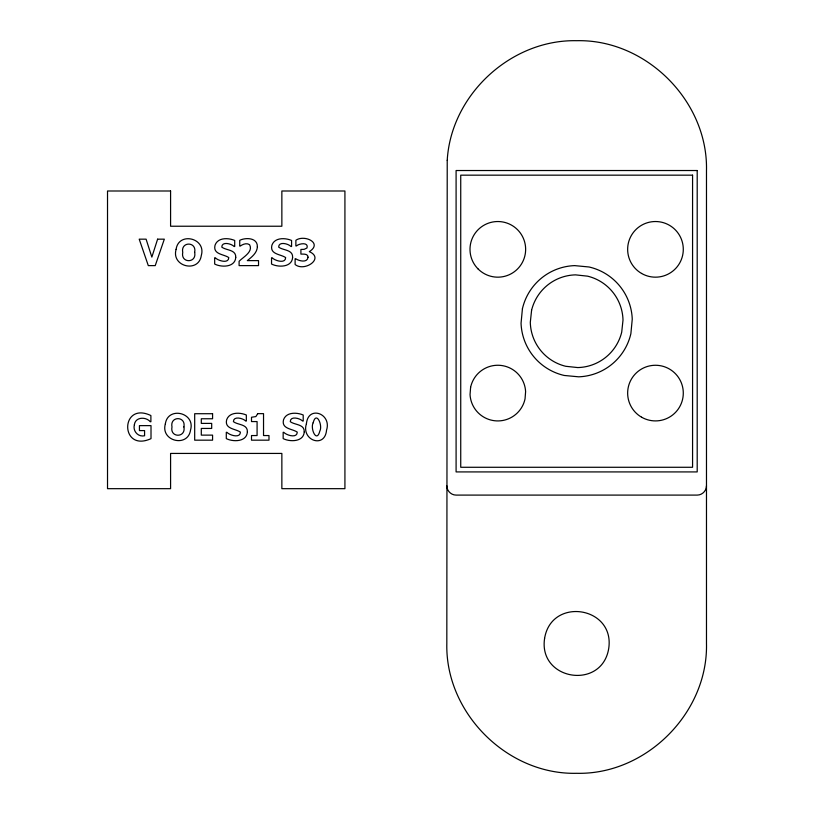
<?xml version="1.0" encoding="UTF-8"?>
<svg xmlns="http://www.w3.org/2000/svg" width="814" height="814" viewBox="0 0 814 814"><rect width="100%" height="100%" fill="white"/><g stroke="black" fill="none" stroke-linecap="round" stroke-linejoin="round"><path stroke-width="1.22" d="M706.481 485.826C706.511 490.791 702.167 495.126 697.201 495.095L456.094 495.095C451.129 495.126 446.794 490.791 446.825 485.826M447.222 160.338L446.825 643.477C445.156 712.85 507.275 774.969 576.648 773.3C646.031 774.969 708.149 712.85 706.481 643.477L706.481 170.523C708.149 101.15 646.031 39.031 576.648 40.7C510.968 39.316 450.997 94.76 447.222 160.338M306.43 423.687C300.936 440.252 324.898 449.013 326.546 430.148C331.949 413.654 308.201 404.945 306.43 423.687M313.156 422.771C310.042 428.337 316.636 443.64 319.821 431.084C322.944 425.519 316.351 410.307 313.156 422.771M183.903 426.933C186.182 437.942 169.719 438.003 171.988 426.953C169.719 415.883 186.152 415.893 183.903 426.933M194.668 252.381C196.947 263.39 180.474 263.451 182.743 252.401C180.474 241.331 196.917 241.341 194.668 252.381M176.099 249.379C171.052 266.768 198.83 273.351 201.312 255.433C206.41 237.993 178.551 231.41 176.099 249.379M165.344 423.931C160.287 441.32 188.075 447.904 190.547 429.985C195.645 412.545 167.796 405.962 165.344 423.931M134.371 424.776C132.631 431.094 138.105 437.24 144.577 435.775L144.577 430.596L139.438 430.596L139.438 425.63L151.007 425.63L151.007 438.654C119.79 452.859 120.096 400.885 150.895 415.547L150.895 421.744L150.295 421.744C145.889 416.514 135.266 416.829 134.371 424.776M470.614 387.311L470.044 394.546A27.818 27.818 0 0 0 525.04 398.87L525.61 391.636A27.818 27.818 0 0 0 470.614 387.311M544.597 638.4C538.125 680.402 601.872 690.496 608.709 648.555C615.17 606.542 551.424 596.448 544.597 638.4M308.058 257.193C307.438 263.085 299.125 261.08 295.747 258.76L295.116 258.76L295.116 264.499C304.365 272.191 324.867 258.364 309.31 251.638C323.107 243.02 304.344 234.259 295.879 240.283L295.879 245.95L296.428 245.95C299.155 243.355 308.954 241.972 307 247.975L304.171 249.338L300.905 249.45L300.905 254.1C303.408 254.141 308.038 253.561 308.058 257.193M522.415 308.791L521.052 323.25A55.637 55.637 0 0 0 564.214 375.458L578.683 376.821A55.637 55.637 0 0 0 630.881 333.659L632.254 319.19A55.637 55.637 0 0 0 589.082 266.992L574.623 265.618A55.637 55.637 0 0 0 522.415 308.791M235.755 257.356C235.154 267.43 221.55 267.552 214.672 264.051L214.672 257.763L215.272 257.763C218.142 260.816 228.775 264.021 228.775 257.57C223.789 254.08 212.739 254.558 215.028 245.228C217.755 237.352 228.327 237.698 234.707 240.456L234.707 246.5L234.127 246.5C231.39 243.62 221.713 241.168 221.795 247.11C226.16 250.559 236.131 249.41 235.755 257.356M247.385 431.908C246.774 441.982 233.18 442.104 226.292 438.604L226.292 432.315L226.903 432.315C229.772 435.368 240.395 438.573 240.405 432.122C235.419 428.632 224.359 429.11 226.648 419.78C229.375 411.904 239.957 412.25 246.337 415.008L246.337 421.052L245.747 421.052C243.01 418.172 233.343 415.72 233.425 421.662C237.78 425.101 247.751 423.962 247.385 431.908M292.623 257.356C292.023 267.43 278.419 267.552 271.54 264.051L271.54 257.763L272.141 257.763C275.01 260.816 285.633 264.021 285.643 257.57C280.657 254.08 269.607 254.558 271.896 245.228C274.613 237.352 285.195 237.698 291.575 240.456L291.575 246.5L290.985 246.5C288.248 243.62 278.581 241.168 278.663 247.11C283.028 250.559 292.999 249.41 292.623 257.356M304.253 431.908C303.642 441.982 290.049 442.104 283.16 438.604L283.16 432.315L283.76 432.315C286.63 435.368 297.263 438.573 297.263 432.122C292.277 428.632 281.227 429.11 283.516 419.78C286.243 411.904 296.815 412.25 303.205 415.008L303.205 421.052L302.615 421.052C299.878 418.172 290.211 415.72 290.283 421.662C294.648 425.101 304.619 423.962 304.253 431.908M531.583 310.307L530.301 322.344A46.367 46.367 0 0 0 565.74 366.29L577.777 367.572A46.367 46.367 0 0 0 621.713 332.132L623.005 320.095A46.367 46.367 0 0 0 587.566 276.16L575.529 274.867A46.367 46.367 0 0 0 531.583 310.307M257.377 246.642C257.193 252.879 251.75 257.021 247.324 260.622L258.537 260.622L258.537 265.618L239.102 265.618L239.102 261.294C243.111 257.102 253.52 251.811 249.562 244.699C246.652 242.664 242.847 244.22 240.252 246.072L239.733 246.072L239.733 240.303C245.767 237.342 257.519 237.627 257.377 246.642M257.743 413.644L255.871 416.575L251.506 417.246L251.506 421.571L257.082 421.571L257.082 435.551L251.506 435.551L251.506 440.171L268.986 440.171L268.986 435.551L263.533 435.551L263.533 413.644L257.743 413.644M157.611 239.163L151.852 257.092L146.093 239.163L139.204 239.163L148.301 265.618L155.23 265.618L164.326 239.163L157.611 239.163M697.201 170.523L456.094 170.523L456.094 471.917L697.201 471.917L697.201 170.523M692.572 175.163L460.734 175.163L460.734 467.277L692.572 467.277L692.572 175.163M170.584 190.995L107.519 190.995L107.519 488.675L170.584 488.675L170.584 453.429L281.858 453.429L281.858 488.675L344.922 488.675L344.922 190.995L281.858 190.995L281.858 226.231L170.584 226.231L170.584 190.995M212.576 413.716L194.688 413.716L194.688 440.171L212.576 440.171L212.576 435.124L201.302 435.124L201.302 428.439L211.691 428.439L211.691 423.392L201.302 423.392L201.302 418.762L212.576 418.762L212.576 413.716M478.154 269.027A27.818 27.818 0 0 0 524.694 256.552A27.818 27.818 0 0 0 490.628 222.476A27.818 27.818 0 0 0 478.154 269.027M641.564 273.443A27.818 27.818 0 0 0 683.292 249.349A27.818 27.818 0 0 0 641.564 225.254A27.818 27.818 0 0 0 641.564 273.443M641.564 417.185A27.818 27.818 0 0 0 683.292 393.091A27.818 27.818 0 0 0 641.564 368.996A27.818 27.818 0 0 0 641.564 417.185"/></g></svg>
